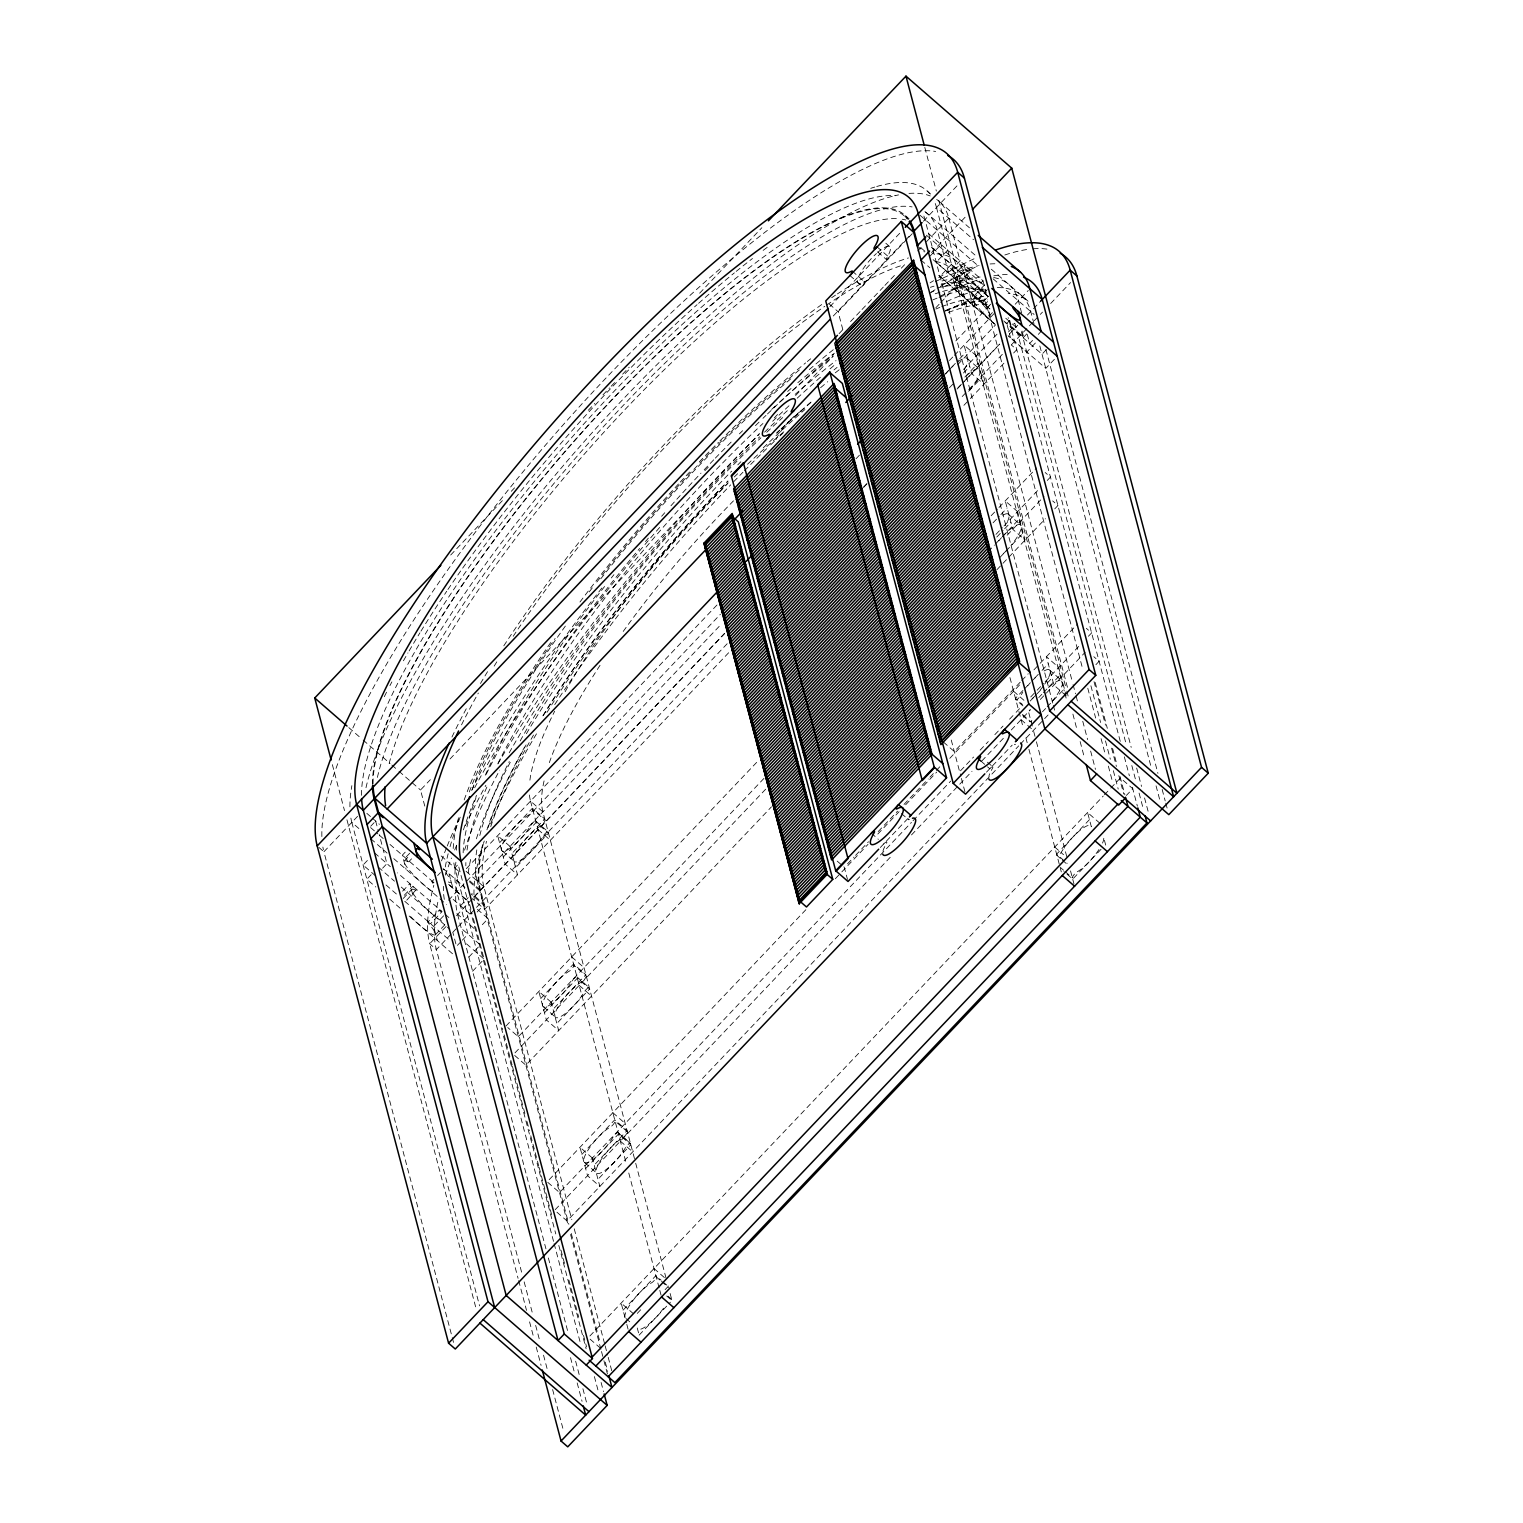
<?xml version="1.0" encoding="UTF-8"?>
<svg xmlns="http://www.w3.org/2000/svg" width="1523" height="1523" viewBox="0 0 1523 1523"><rect width="100%" height="100%" fill="white"/><g stroke="black" fill="none" stroke-linecap="round" stroke-linejoin="round"><path stroke-width="0.75" stroke-dasharray="5 3.75" d="M450.694 555.019L504.741 498.173M511.29 491.282L514.565 487.836M588.259 410.315L594.808 403.424M602.994 394.819L609.543 387.927M611.18 386.214L616.092 381.036M622.64 374.144L629.208 367.252M699.628 293.197L761.862 227.727M829.921 306.656L900.36 232.581M357.562 816.347L323.904 851.757L451.646 1335.252M833.271 316.003L910.278 235.037M923.376 221.254L958.081 184.74M842.828 329.615L838.088 311.682L907.213 238.978M908.812 237.283L913.629 232.219M370.717 826.247L374.22 822.553M839.097 333.613L844.009 328.435M850.557 321.543L860.381 311.225M862.018 309.493L883.302 287.105M884.939 285.372L894.782 275.054M901.33 268.162L904.605 264.716M917.703 250.933L922.614 245.755M926.479 241.7L948.81 218.208A430.152 109.808 -49 0 0 936.683 199.437M424.784 806.086L420.519 789.999L430.362 779.662M450.008 758.987L759.539 433.427M774.274 417.93L777.549 414.484M795.577 395.542L833.233 355.925M931.505 252.571L965.887 216.399M930.229 255.902L941.081 244.499M367.386 860.476L363.083 865.026L375.419 875.744M947.744 250.096L936.245 262.184L989.988 308.941M371.155 874.697L366.834 879.228L375.8 887.014M951.494 264.298L939.996 276.386L993.777 323.181M382.616 868.205L386.918 863.655L379.208 834.509M405.213 852.157L402.339 855.184L406.089 869.386M409.668 853.28L405.346 857.811L408.05 861.751A24.159 3.998 43.6 0 0 410.696 871.803A24.159 3.998 43.6 0 0 435.635 893.487M404.318 860.971L410.068 854.917M954.483 282.326L965.982 270.218M408.697 861.847L411.572 858.82M958.862 283.202L970.36 271.113L967.01 267.077L955.511 279.166L958.214 283.107A24.159 3.998 43.6 0 0 960.861 293.139A24.159 3.998 43.6 0 0 985.8 314.842A24.159 3.998 43.6 0 0 983.135 304.79L982.011 302.963L987.761 296.928M935.845 307.741L939.12 304.295M940.757 302.563L965.315 276.729A396.323 101.165 -49 0 0 933.028 253.713M402.643 891.145L409.839 883.607L413.59 897.809M928.725 233.761L983.001 280.765L971.503 292.854L975.253 307.056M404.242 895.296L412.866 886.234L416.084 889.794L406.146 900.855M984.581 284.896L974.53 295.481L977.214 299.422A24.159 3.998 43.6 0 0 976.681 305.571A24.159 3.998 43.6 0 0 997.375 326.112M403.214 898.456L411.838 889.394M973.483 298.641L984.981 286.552M977.88 299.517L989.379 287.428M432.97 883.435L431.847 881.627L436.168 877.096M437.596 875.573L440.471 872.546M987.608 301.554L984.734 304.562L982.126 302.887M990.635 304.181L987.761 307.208L991.511 321.41M553.534 1241.34L454.844 867.843L458.118 864.398L555.781 1233.954M955.854 340.885L990.407 304.562M989.512 315.623L992.387 312.596M716.971 605.012L464.839 870.204L483.876 886.767L571.81 1219.618M856.002 458.785L859.41 455.206M949.457 360.494L952.732 357.048M954.369 355.335L995.376 312.196M499.563 842.771L532.403 808.218L544.739 818.955L511.899 853.508M945.631 373.592L950.314 368.661M951.894 367.005L958.5 360.056M959.699 358.781L965.963 352.213M410.658 916.618A24.159 3.998 43.6 0 0 432.97 934.627A24.159 3.998 43.6 0 0 428.991 923.947L427.868 922.138L439.366 910.031L441.48 911.154M448.524 900.226L720.379 614.302M957.853 364.53L995.509 324.913M1015.175 304.257L1028.272 290.474M443.65 915.78L433.598 926.365L437.348 940.567M1006.76 323.523L1009.635 320.496M567.546 1222.969L477.175 880.941L721.141 624.335M963.431 369.499L997.812 333.347M503.313 856.973L536.153 822.42L548.489 833.157L515.65 867.71M949.381 387.794L954.083 382.863M963.469 373.002L969.713 366.415M460.498 905.785L468.246 897.656M1022.066 331.1L1023.665 337.173L1011.329 326.436L1014.432 323.181M964.859 377.076L978.299 362.95M435.369 934.779L446.848 922.691M1008.512 331.938L1014.261 325.903M473.939 896.933L724.491 633.416M863.503 487.189L866.777 483.762M957.967 387.832L964.383 381.093M965.982 379.417L1002.838 340.657M446.049 926.536L429.676 943.765L518.067 1278.33M456.481 915.59L724.548 633.644M863.712 487.265L867.025 483.781M957.034 389.107L999.735 344.198M1009.425 334.013L1017.745 325.256M1027.473 315.014L1042.246 299.479M451.113 934.094L436.378 949.61L521.742 1272.695M452.75 932.381L457.662 927.202M458.442 926.384L727.956 642.915M962.193 396.551L967.105 391.373M968.761 389.66L1003.143 353.469M1011.348 344.864L1032.632 322.457M1034.269 320.744L1042.474 312.12M1050.661 303.515L1070.555 282.574M968.628 391.278L982.049 377.152M477.156 911.991L484.333 904.434L471.787 893.525M1026.769 333.918L1023.018 337.878L1005.085 322.267M728.641 652.758L484.676 909.364L472.339 898.627M963.907 405.308L968.704 400.263M970.322 398.569L1005.827 361.218M1013.652 352.993L1016.774 349.7L1011.5 345.112M460.822 941.766L456.519 946.297L452.959 932.837M462.269 940.243L468.018 934.208L456.748 891.583A413.247 105.487 -49 0 1 455.891 862.208M1032.556 340.429L1029.681 343.456L1027.302 334.489M1038.286 334.394L1041.161 331.367M482.353 924.689L488.102 918.636L477.346 909.288M1035.393 343.018L1026.769 352.08L1008.835 336.488M468.856 957.034L480.354 944.945L460.955 928.078M1046.32 349.662L1042.018 354.193L1003.733 320.896M472.606 971.236L484.105 959.147L464.382 941.995M1054.392 359.333L1045.768 368.395L1008.112 335.65M505.998 1026.007L758.149 760.815M991.168 515.707L997.432 509.139M998.993 507.483L1036.535 467.999M540.722 998.574L573.562 964.021L585.898 974.758L553.058 1009.311M993.053 522.808L999.316 516.24M1000.878 514.584L1007.122 508.016M763.937 778.424L518.334 1036.744L507.768 1027.549M995.966 534.402L1002.362 527.643M1003.981 525.968L1039.219 488.883M1047.234 480.468L1050.432 477.099L1045.159 472.492M544.472 1012.776L577.312 978.223L589.668 988.96L556.809 1023.513M996.804 537.029L1003.067 530.442M1004.628 528.805L1010.891 522.218M988.18 551.65L994.443 545.063M995.585 543.863L1001.563 537.581A24.159 6.168 -49 0 0 998.86 540.741M1002.267 536.838L1019.477 518.753M765.65 789.219L513.498 1054.43L525.854 1065.167L771.457 806.847M1007.16 535.22L1043.997 496.46M999.754 557.627L1004.457 552.697M1006.018 551.04L1023.228 532.955M996.956 569.659L1045.425 518.677M1054.735 508.872L1057.952 505.503L1052.66 500.915M847.492 863.865L853.965 857.068M855.583 855.374L868.51 841.781M878.2 831.577L897.58 811.188M904.034 804.391L928.269 778.919M929.887 777.206L934.722 772.123M936.34 770.41L941.195 765.327M1020.201 682.209L954.312 751.524L941.956 740.787M1021.819 680.534L1028.234 673.756M805.857 909.726L547.157 1181.81L559.512 1192.547L911.42 822.42M835.289 878.771L840.201 873.612M841.838 871.879L868.015 844.37M877.819 834.033L899.084 811.683M905.633 804.791L936.702 772.104M949.781 758.34L1019.972 684.512M1033.908 669.873L1039.2 664.295M1040.171 663.286L1077.656 623.859M581.881 1154.377L614.74 1119.824L627.076 1130.561L594.217 1165.114M1022.923 690.509L1015.441 698.353L1022.504 704.502M1024.408 688.948L1030.386 682.666A24.159 6.168 -49 0 0 1027.682 685.807M1034.859 677.944L1040.837 671.662M1042.037 670.387L1048.3 663.819M880.332 847.492L907.784 818.593M913.058 820.688L950.676 781.128M960.48 770.809L973.578 757.045M980.108 750.154L988.294 741.568M994.843 734.676L1003.01 726.071M1009.559 719.199L1014.47 714.04M1016.108 712.307L1021 707.148M1030.728 696.944L1035.526 691.88M1037.125 690.205L1043.541 683.465M1045.14 681.771L1078.779 646.38M1088.393 636.271L1091.61 632.902L1086.318 628.295M585.632 1168.579L618.49 1134.045L630.827 1144.763L597.987 1179.316M1030.157 701.056L1036.401 694.469M1037.125 693.726L1041.599 689.005M1047.348 682.951L1052.05 678.021M1038.743 697.572L1041.865 694.298M1043.426 692.641L1060.636 674.556M890.232 857.297L554.677 1210.233L567.013 1220.97L1018.697 745.889M911.496 834.928L972.017 771.285M981.821 760.967L1004.723 736.885M1011.272 729.993L1030.69 709.566M1040.304 699.457L1085.176 652.263M1042.494 711.793L1045.616 708.5M1047.177 706.862L1064.387 688.758M986.466 772.18L1012.186 745.128M1020.334 744.176L1043.027 720.303M1044.626 718.609L1049.442 713.564M1095.913 664.675L1099.111 661.306L1093.819 656.718M589.896 1335.976L1103.223 796.072M1104.403 794.816L1109.486 789.485M1110.819 788.076L1120.433 777.967L1132.769 788.705L1126.354 795.444M623.059 1310.18L655.899 1275.627L661.191 1280.234M1089.459 819.621L1056.619 854.175L1067.185 863.37M637.261 1313.397L643.22 1307.115M665.113 1289.657L668.235 1286.364L667.302 1282.823M639.146 1335.119L670.425 1302.222M1101.072 849.282L1072.706 879.114L1063.892 871.442M970.36 271.113L969.713 271.018A24.159 3.998 43.6 0 0 968.723 276.558A24.159 3.998 43.6 0 0 988.408 296.547M416.103 890.346L415.551 890.174A24.159 3.998 43.6 0 0 418.197 900.207A24.159 3.998 43.6 0 0 443.136 921.91M431.847 881.627L433.979 882.731M427.868 922.138L430.571 923.738L442.07 911.63L397.503 872.869M443.46 869.462L444.43 869.88M927.126 190.984L930.648 194.049M939.463 201.721L969.447 227.784M935.236 203.492A430.152 109.808 -49 0 1 936.474 207.471L973.502 239.682M924.956 211.507L976.947 256.74M991.302 269.209L1028.463 301.554A413.247 105.487 -49 0 0 1008.15 293.539M919.949 215.181L978.756 266.354M993.11 278.823L1034.098 314.48M905.5 215.733L909.041 218.798M904.871 216.456L908.45 219.579M926.384 235.17L984.905 286.077M981.726 289.713L986.752 294.091M932.495 247.982L988.065 296.319M931.41 247.24L991.759 299.745M950.657 268.467L978.87 293.006M1005.751 318.231L1015.974 327.121L1126.354 744.899M921.415 248.23L924.937 251.295M917.246 245.85L924.29 251.999M933.104 259.652L990.75 309.797M935.446 261.404A387.147 98.824 -49 0 1 959.071 283.297L987.285 307.836L1082.929 669.892M920.996 260.071L929.811 267.724M938.625 275.396L994.5 323.999M885.834 243.242L889.356 246.326M877.134 246.897L889.47 257.634A4.15 1.066 -49 0 1 886.672 259.614A4.15 1.066 -49 0 1 886.919 257.654A24.159 6.168 -49 0 0 877.838 252.266M877.629 251.885L886.443 259.557M966.8 358.057L979.137 368.794M852.29 271.151L864.626 281.888M849.91 275.53L862.265 286.248A4.15 1.066 -49 0 0 864.664 282.764A4.15 1.066 -49 0 0 863.693 282.079A24.159 6.168 -49 0 1 858.82 276.253A24.159 6.168 -49 0 1 876.429 253.503M829.274 304.01L838.088 311.682M1007.959 513.86L1020.296 524.597M1049.119 669.663L1061.474 680.4M1066.271 695.859L1053.916 685.122L1046.415 656.718L1058.752 667.455L1065.681 693.669M1013.576 691.252L1024.141 700.466M1022.942 705.891L1015.765 699.59A4.15 1.066 -49 0 0 1017.802 698.886A4.15 1.066 -49 0 0 1020.81 695.383A24.159 6.168 -49 0 1 1022.79 692.28M1022.409 714.42L1031.223 722.092M1022.733 715.639L1029.776 721.769M1021.076 719.675L1033.413 730.412L1035.83 739.512M1099.93 823.258L1087.574 812.521L1091.344 826.722A24.159 6.168 -49 0 0 1079.464 830.816A24.159 6.168 -49 0 0 1061.969 851.186A4.15 1.066 -49 0 1 1058.98 854.689A4.15 1.066 -49 0 1 1056.943 855.393L1060.579 858.629M987.475 762.204L992.749 766.811M980.926 761.062L989.741 768.734A4.15 1.066 -49 0 1 991.359 767.287M1054.735 847.055L1063.549 854.727M1062.216 859.981L1067.623 864.759M1060.046 867.158L1063.568 870.223M1065.339 871.746L1072.382 877.895A4.15 1.066 -49 0 1 1073.829 874.925A4.15 1.066 -49 0 1 1076.97 871.975A24.159 6.168 -49 0 0 1099.244 849.072M901.464 813.568L908.527 819.698M871.346 833.214L878.39 839.363M837.212 861.123L844.275 867.253L847.492 879.437M529.452 795.006A294.834 75.255 -49 0 0 530.518 801.117L542.873 811.854L635.11 1160.983M535.715 821.03L548.166 831.939A4.15 1.066 -49 0 0 546.129 832.643A4.15 1.066 -49 0 0 543.14 836.146A24.159 6.168 -49 0 1 519.914 860.571A24.159 6.168 -49 0 1 517.249 850.519A24.159 6.168 -49 0 1 540.475 826.094A4.15 1.066 -49 0 0 543.616 823.124A4.15 1.066 -49 0 0 545.063 820.174L532.726 809.436A4.15 1.066 -49 0 1 531.28 812.387A4.15 1.066 -49 0 1 528.138 815.357A24.159 6.168 -49 0 0 504.913 839.782A24.159 6.168 -49 0 0 507.578 849.834A24.159 6.168 -49 0 0 530.804 825.409A4.15 1.066 -49 0 1 533.792 821.906A4.15 1.066 -49 0 1 535.829 821.202M538.038 829.54L550.374 840.258M502.476 851.129L514.812 861.847M348.824 727.613L361.37 738.541M363.159 740.102L390.059 763.48M391.849 765.041L397.217 769.724M399.007 771.285L420.519 789.999M571.696 956.92L584.032 967.657M441.137 855.926L460.86 873.079M469.826 880.865L480.583 890.232L568.86 1224.302M469.351 881.722L479.935 890.917L483.686 905.119L471.349 894.382M576.874 976.833L589.344 987.742A4.15 1.066 -49 0 0 587.307 988.446A4.15 1.066 -49 0 0 584.299 991.949A24.159 6.168 -49 0 1 561.073 1016.374A24.159 6.168 -49 0 1 558.427 1006.322A24.159 6.168 -49 0 1 581.653 981.897A4.15 1.066 -49 0 0 584.794 978.927A4.15 1.066 -49 0 0 586.222 975.976L573.885 965.239A4.15 1.066 -49 0 1 572.439 968.19A4.15 1.066 -49 0 1 569.297 971.16A24.159 6.168 -49 0 0 546.072 995.585A24.159 6.168 -49 0 0 548.737 1005.637A24.159 6.168 -49 0 0 571.963 981.212A4.15 1.066 -49 0 1 574.952 977.709A4.15 1.066 -49 0 1 576.989 977.005M579.197 985.343L591.533 996.061M443.117 868.567L464.953 887.566M448.657 884.33L468.703 901.768M366.853 813.377L370.489 816.537M372.278 818.098L379.455 824.343M449.38 885.168L469.084 902.32M370.603 827.579L377.837 833.862M379.627 835.423L383.206 838.545M389.983 844.446L434.569 883.226M453.131 899.37L472.853 916.522M350.88 818.098A430.152 109.808 -49 0 0 351.832 822.401L360.646 830.073M370.831 838.716L387.089 853.07M393.753 858.648L446.639 904.662M456.881 913.572L476.604 930.724M374.582 852.918L390.44 866.72M445.097 914.276L450.389 918.864M543.635 1006.931L555.99 1017.669M378.332 867.139L394.476 881.17M401.253 887.071L448.847 928.478M386.004 884.958L398.341 895.695M404.794 901.311L449.456 940.167M389.755 899.16L402.091 909.897M409.154 916.027L453.226 954.369M318.878 847.397L323.904 851.757A471.235 120.298 -49 0 1 322.876 847.055M612.855 1112.723L625.192 1123.46M618.052 1132.636L630.389 1143.373M620.356 1141.146L632.711 1151.883M584.813 1162.734L597.149 1173.471M654.014 1268.526L664.599 1277.74M662.943 1281.776L668.235 1286.364M659.745 1279.929L656.223 1276.845A4.15 1.066 -49 0 1 654.776 1279.815A4.15 1.066 -49 0 1 651.635 1282.766A24.159 6.168 -49 0 0 633.34 1300.052A24.159 6.168 -49 0 0 624.925 1317.281M661.515 1281.452L668.559 1287.582M668.026 1296.111L671.662 1299.366A4.15 1.066 -49 0 0 669.625 1300.052M666.693 1295.978L671.986 1300.585M633.511 1313.816L621.175 1303.079L626.372 1322.745M625.972 1318.537L631.264 1323.125M590.086 1339.155L600.671 1348.35M440.49 911.858L439.366 910.031M1045.92 349.471L1157.937 773.398M1162.163 789.447L1165.19 800.908M1165.799 803.192L1167.627 810.065M1033.965 323.752L1030.747 311.568A413.247 105.487 -49 0 0 997.089 287.58M1039.828 345.949L1150.627 765.288M1156.052 785.83L1160.317 801.955M1021.628 313.015L1018.411 300.831A413.247 105.487 -49 0 0 993.186 277.472M1021.4 331.786L1131.208 747.374M1136.672 768.049L1141.527 786.439M1144.554 797.938L1148.818 814.024M1131.817 765.555L1136.063 781.623M1139.09 793.102L1143.335 809.17M1009.711 320.363L1011.329 326.436M1120.262 741.358L1009.273 321.296A391.487 99.928 -49 0 0 1008.131 317.679M1124.355 756.855L1129.362 775.797M1132.389 787.277L1137.395 806.181M1007.217 325.294L1010.51 337.725M1095.189 682.418L1107.316 728.337M1112.609 748.402L1117.025 765.06M1120.052 776.54L1124.907 794.911M1094.028 681.657L1105.527 725.195M1111.581 748.117L1116.416 766.45M1118.834 775.607L1123.688 793.94M1090.906 685.788L1100.615 722.511M1105.47 740.882L1110.324 759.235M1113.351 770.714L1118.206 789.085M983.001 280.765L986.276 293.197M1087.784 688.225L1095.646 718.018M1101.091 738.636L1105.336 754.666M1108.363 766.126L1112.609 782.175M967.752 278.652L963.983 264.431L952.503 276.52L956.254 290.741M965.315 276.729L1072.478 682.323M1073.087 684.627L1075.505 693.784M1076.114 696.068L1077.922 702.96M1082.758 721.274L1087.612 739.607M1090.639 751.067L1095.475 769.401M948.81 218.208L960.08 260.833L948.582 272.922L937.311 230.297A413.247 105.487 -49 0 0 925.66 212.268M924.804 147.388L936.34 191.06M938.758 200.255L1067.49 687.482M959.071 283.297L1066.233 688.891M1066.842 691.175L1068.651 698.048M1072.896 714.097L1077.123 730.145M1080.15 741.587L1084.395 757.635M1105.698 845.113L1103.68 837.46A24.159 6.168 -49 0 1 1102.424 843.323M936.474 207.471L1064.215 690.947M1064.824 693.251L1066.652 700.123M1052.736 703.055L924.975 219.559A413.247 105.487 -49 0 0 923.776 215.752M1053.326 705.32L1055.153 712.231M1032.27 726.033L1028.12 710.308A4.15 1.066 -49 0 0 1029.624 710.004M1036.421 741.777L1067.071 857.792M1070.536 870.909L1074.001 884.025M1009.958 677.602L1022.885 726.49M1025.893 737.874L1028.292 746.974M1028.901 749.24L1059.532 865.197M1060.37 868.377L1061.303 871.918M951.266 740.045L960.823 776.197M961.413 778.443L964.973 791.903M635.7 1163.248L666.351 1279.263M670.12 1293.465L672.138 1301.118M530.518 801.117L626.372 1163.896M628.771 1172.996L659.212 1288.211M659.802 1290.381L661.534 1296.949M637.261 1328.018L639.298 1335.671M626.81 1324.382L628.675 1331.483M574.247 1228.794L604.555 1343.572M605.164 1345.875L607.601 1355.051M608.21 1357.355L612.455 1373.422M571.277 1233.497L599.815 1341.516M605.278 1362.19L607.715 1371.385M570.573 1234.449L600.9 1349.226M601.509 1351.529L603.317 1358.402M603.927 1360.705L607.563 1374.469M601.109 1382.484L603.527 1391.641M469.636 904.338L472.111 913.781M473.386 918.559L474.986 924.651M475.519 926.669L502.704 1029.548M504.113 1034.84L512.071 1065.015M512.432 1066.328L525.397 1115.426M526.996 1121.48L529.433 1130.675M530.766 1135.777L538.723 1165.837M539.142 1167.456L552.03 1216.249M560.997 1250.193L565.357 1266.66M568.898 1280.062L578.683 1317.071M583.499 1335.347L586.545 1346.865M594.389 1376.583L598.653 1392.688M558.808 1245.433L586.108 1348.731M554.144 1243.644L580.168 1342.163M449.076 873.764L452.845 887.966M457.604 914.409L545.938 1248.803M548.375 1257.979L568.365 1333.672M575.637 1361.2L579.882 1377.249M582.909 1388.729L587.155 1404.777M570.516 1357.659L574.761 1373.746M577.179 1382.941L582.053 1401.331M524.159 1281.871L532.631 1313.949M535.658 1325.41L539.904 1341.439M543.54 1355.184L547.766 1371.233M552.621 1389.566L563.51 1430.801M518.677 1280.615L526.539 1310.408M529.566 1321.869L533.202 1335.614M536.229 1347.074L541.084 1365.408M375.667 821.049L378.332 831.196M351.832 822.401L479.574 1305.877M332.357 764.641L344.503 810.598M346.939 819.793L475.671 1307.02M452.255 1337.556L454.063 1344.428M437.805 902.282A471.235 120.298 -49 0 0 436.378 949.61L429.676 943.765A471.235 120.298 -49 0 1 433.827 885.263M445.344 875.116A471.235 120.298 -49 0 1 451.474 858.039M454.673 850.005A471.235 120.298 -49 0 1 456.938 844.523M465.334 825.656A471.235 120.298 -49 0 1 485.856 785.278M497.869 763.918A471.235 120.298 -49 0 1 759.12 434.436M772.675 421.243A471.235 120.298 -49 0 1 789.2 405.575M797.195 398.169A471.235 120.298 -49 0 1 823.182 374.829M830.054 368.871A471.235 120.298 -49 0 1 835.175 364.492M931.486 292.016A471.235 120.298 -49 0 1 935.027 289.789M940.262 286.533A471.235 120.298 -49 0 1 979.061 265.402M1004.818 254.988A471.235 120.298 -49 0 1 1027.644 249.41M1033.222 248.801A471.235 120.298 -49 0 1 1048.11 249.296M441.537 860.895A471.235 120.298 -49 0 1 446.525 847.778M447.229 845.988A471.235 120.298 -49 0 1 458.651 819.831M474.662 787.772A471.235 120.298 -49 0 1 661.648 525.149M755.446 425.64A471.235 120.298 -49 0 1 761.462 419.777M762.966 418.311A471.235 120.298 -49 0 1 765.974 415.417M767.478 413.97A471.235 120.298 -49 0 1 833.576 354.326M930.077 282.859A471.235 120.298 -49 0 1 933.561 280.708M938.72 277.605A471.235 120.298 -49 0 1 974.263 258.701M461.526 724.834A387.147 98.824 -49 0 1 478.355 693.041M494.175 666.122A387.147 98.824 -49 0 1 497.583 660.601M513.213 636.29A387.147 98.824 -49 0 1 824.781 306.332M826.665 305.038A387.147 98.824 -49 0 1 903.52 264.945M451.969 737.018A396.323 101.165 -49 0 1 454.939 730.831M455.948 728.756A396.323 101.165 -49 0 1 467.294 706.862M480.487 683.484A396.323 101.165 -49 0 1 488.255 670.52M503.808 645.828A396.323 101.165 -49 0 1 823.162 303.553M831.691 297.689A396.323 101.165 -49 0 1 835.518 295.138M837.422 293.901A396.323 101.165 -49 0 1 908.45 257.939M936.988 288.018A387.147 98.824 -49 0 1 987.285 307.836M472.13 789.637A387.147 98.824 -49 0 1 566.594 624.354M600.804 578.778A387.147 98.824 -49 0 1 792.074 377.723M468.227 872.946A413.247 105.487 -49 0 1 471.33 856.535M476.356 838.811A413.247 105.487 -49 0 1 511.481 760.053M526.368 733.762A413.247 105.487 -49 0 1 731.649 471.121M737.798 464.858A413.247 105.487 -49 0 1 740.882 461.736M820.592 387.699A413.247 105.487 -49 0 1 827.731 381.683M946.64 301.554A413.247 105.487 -49 0 1 982.468 289.18M454.844 867.843A396.323 101.165 -49 0 1 453.416 859.619M453.207 848.52A396.323 101.165 -49 0 1 459.242 815.357M464.191 799.918A396.323 101.165 -49 0 1 551.231 641.792M579.958 602.023A396.323 101.165 -49 0 1 678.763 483.667M680.229 482.106A396.323 101.165 -49 0 1 691.937 469.598M699.285 461.907A396.323 101.165 -49 0 1 718.475 442.336M719.96 440.851A396.323 101.165 -49 0 1 805.61 362.912M807.304 361.522A396.323 101.165 -49 0 1 810.674 358.8M942.052 280.974A396.323 101.165 -49 0 1 982.335 283.982M321.867 836.565A471.235 120.298 -49 0 1 571.182 415.817A471.235 120.298 -49 0 1 935.636 151.462M361.503 795.33A413.247 105.487 -49 0 1 577.179 431.371A413.247 105.487 -49 0 1 895.676 195.706M365.977 787.715A430.152 109.808 -49 0 1 591.457 433.446A430.152 109.808 -49 0 1 898.551 194.906M908.964 193.421A430.152 109.808 -49 0 1 930.21 195.953M876.734 186.491A430.152 109.808 -49 0 1 929.62 193.592M349.928 806.809A430.152 109.808 -49 0 1 351.87 785.659M384.31 696.696A430.152 109.808 -49 0 1 387.07 691.195M389.926 685.636A430.152 109.808 -49 0 1 391.887 681.885M403.443 660.773A430.152 109.808 -49 0 1 407.955 652.91M409.116 650.93A430.152 109.808 -49 0 1 419.929 632.826M420.976 631.131A430.152 109.808 -49 0 1 446.715 591.248M447.914 589.477A430.152 109.808 -49 0 1 461.412 569.926M462.668 568.136A430.152 109.808 -49 0 1 697.039 304.676M698.619 303.286A430.152 109.808 -49 0 1 734.372 272.864M736.199 271.38A430.152 109.808 -49 0 1 752.495 258.491M763.137 250.381A430.152 109.808 -49 0 1 770.143 245.203M870.718 188.338A430.152 109.808 -49 0 1 874.754 187.062M377.399 777.415A413.247 105.487 -49 0 1 616.758 412.295A413.247 105.487 -49 0 1 912.106 206.919M372.412 784.497A397.294 101.413 -49 0 1 610.342 401.253A397.294 101.413 -49 0 1 907.803 218.151M389.165 763.518A397.294 101.413 -49 0 1 616.815 418.235A397.294 101.413 -49 0 1 898.303 218.76M902.244 219.236A397.294 101.413 -49 0 1 905.899 220.016M477.175 880.941A391.487 99.928 -49 0 1 476.889 849.396M479.802 835.499A391.487 99.928 -49 0 1 509.253 761.538M520.2 740.92A391.487 99.928 -49 0 1 760.929 437.805M766.754 432.285A391.487 99.928 -49 0 1 782.708 417.53M835.27 372.83A391.487 99.928 -49 0 1 840.201 368.985M935.788 309.055A391.487 99.928 -49 0 1 939.805 307.399M941.766 306.637A391.487 99.928 -49 0 1 985.381 299.155M463.144 852.804A391.487 99.928 -49 0 1 475.995 797.766M485.266 775.188A391.487 99.928 -49 0 1 606.116 584.546M611.313 577.959A391.487 99.928 -49 0 1 613.94 574.647M704.844 470.74A391.487 99.928 -49 0 1 709.204 466.209M787.619 391.468A391.487 99.928 -49 0 1 791.027 388.498M797.843 382.673A391.487 99.928 -49 0 1 834.357 353.241M935.198 293.787A391.487 99.928 -49 0 1 940.757 291.978M942.566 291.464A391.487 99.928 -49 0 1 985.895 293.482M529.909 780.157A294.834 75.255 -49 0 1 554.677 711.203M565.147 691.689A294.834 75.255 -49 0 1 727.727 483.476M734.333 476.946A294.834 75.255 -49 0 1 737.627 473.729M747.507 464.268A294.834 75.255 -49 0 1 784.821 430.99M542.873 811.854A294.834 75.255 -49 0 1 544.853 777.625M549.346 762.642A294.834 75.255 -49 0 1 600.728 664.237M623.212 631.436A294.834 75.255 -49 0 1 733.477 500.858M966.191 375.991A24.159 6.168 -49 0 1 980.184 370.051A24.159 6.168 -49 0 1 969.827 389.717M958.005 361.789A24.159 6.168 -49 0 1 964.364 369.385M945.345 374.201A24.159 6.168 -49 0 1 948.125 371.003M949.533 369.48A24.159 6.168 -49 0 1 953.855 365.253M1003.048 536.02A24.159 6.168 -49 0 1 1020.962 525.073A24.159 6.168 -49 0 1 1010.986 545.52M1006.798 550.222A24.159 6.168 -49 0 1 1002.477 554.448M1002.876 515.155A24.159 6.168 -49 0 1 1005.523 525.188M1031.318 721.388A4.15 1.066 -49 0 1 1031.813 720.36M1048.528 687.596A24.159 6.168 -49 0 1 1062.521 681.657A24.159 6.168 -49 0 1 1052.146 701.322M1044.036 670.958A24.159 6.168 -49 0 1 1044.702 684.113M1043.579 685.712A24.159 6.168 -49 0 1 1039.809 690.585M1035.621 695.288A24.159 6.168 -49 0 1 1031.318 699.533M1031.871 681.086A24.159 6.168 -49 0 1 1036.192 676.859M663.533 1308.257A24.159 6.168 -49 0 1 638.308 1329.274M1014.832 323.504A391.487 99.928 -49 0 1 1015.974 327.121M483.876 886.767A391.487 99.928 -49 0 1 486.503 841.324M490.749 826.608A391.487 99.928 -49 0 1 533.926 734.314M547.004 712.383A391.487 99.928 -49 0 1 728.241 482.772M763.27 447.819A391.487 99.928 -49 0 1 804.944 409.516M948.467 312.462A391.487 99.928 -49 0 1 988.218 304.524M941.119 284.268A391.487 99.928 -49 0 1 987.685 297.804M456.405 850.196A391.487 99.928 -49 0 1 456.729 841.895M469.293 791.941A391.487 99.928 -49 0 1 555.134 638.499M589.211 591.914A391.487 99.928 -49 0 1 594.275 585.327M596.845 582.014A391.487 99.928 -49 0 1 801.269 368.357M930.382 287.314A391.487 99.928 -49 0 1 934.056 286.153M474.3 899.56A413.247 105.487 -49 0 1 474.053 896.438M473.996 894.82A413.247 105.487 -49 0 1 484.257 841.02M490.558 823.962A413.247 105.487 -49 0 1 537.676 731.878M554.734 704.597A413.247 105.487 -49 0 1 730.659 484.885M733.724 481.706A413.247 105.487 -49 0 1 742.957 472.244M744.5 470.683A413.247 105.487 -49 0 1 769.153 446.296M770.695 444.811A413.247 105.487 -49 0 1 776.863 438.929M779.928 436.016A413.247 105.487 -49 0 1 782.993 433.122M946.602 310.616A413.247 105.487 -49 0 1 987.399 295.386M444.316 899.37A430.152 109.808 -49 0 1 443.364 886.329M445.306 866.93A430.152 109.808 -49 0 1 448.143 853.737M450.027 846.712A430.152 109.808 -49 0 1 460.631 816.042M471.692 790.532A430.152 109.808 -49 0 1 603.336 586.184M661.648 516.259A430.152 109.808 -49 0 1 664.751 512.737M670.977 505.731A430.152 109.808 -49 0 1 700.98 473.12M704.178 469.769A430.152 109.808 -49 0 1 713.754 459.775M715.353 458.118A430.152 109.808 -49 0 1 732.982 440.242M739.397 433.865A430.152 109.808 -49 0 1 742.615 430.723M809.284 369.575A430.152 109.808 -49 0 1 833.271 349.719M935.331 281.679A430.152 109.808 -49 0 1 977.804 265.84M990.064 263.974A430.152 109.808 -49 0 1 994.881 263.765M463.449 829.864A413.247 105.487 -49 0 1 476.528 795.387M486.256 774.312A413.247 105.487 -49 0 1 639.66 548.432M645.466 541.541A413.247 105.487 -49 0 1 648.379 538.114M771.628 409.42A413.247 105.487 -49 0 1 777.739 403.823M779.262 402.434A413.247 105.487 -49 0 1 833.005 356.629M929.258 293.216A413.247 105.487 -49 0 1 934.303 290.817M942.965 287.028A413.247 105.487 -49 0 1 980.127 277.034M480.583 890.232A396.323 101.165 -49 0 1 483.248 844.218M488.121 827.579A396.323 101.165 -49 0 1 526.12 744.899M543.349 715.563A396.323 101.165 -49 0 1 727.975 481.249M776.692 433.274A396.323 101.165 -49 0 1 779.643 430.533M781.109 429.162A396.323 101.165 -49 0 1 810.807 402.567M944.869 311.282A396.323 101.165 -49 0 1 986.98 300.64M445.63 872.717A24.159 3.998 43.6 0 1 447.115 881.398M373.059 783.85A396.323 101.165 -49 0 1 610.437 401.539A396.323 101.165 -49 0 1 907.156 218.874M456.653 910.107A430.152 109.808 -49 0 1 458.918 871.213M464.572 850.158A430.152 109.808 -49 0 1 499.677 770.124M509.215 752.781A430.152 109.808 -49 0 1 759.768 436.758M764.584 432.113A430.152 109.808 -49 0 1 788.552 409.592M834.014 369.918A430.152 109.808 -49 0 1 837.079 367.386M940.452 296.109A430.152 109.808 -49 0 1 980.526 279.071M993.796 275.834A430.152 109.808 -49 0 1 1007.217 274.502M479.935 890.917A397.294 101.413 -49 0 1 482.601 844.789M486.922 829.864A397.294 101.413 -49 0 1 524.578 747.031M542.835 715.829A397.294 101.413 -49 0 1 727.918 480.925M776.768 432.837A397.294 101.413 -49 0 1 779.7 430.095M781.185 428.724A397.294 101.413 -49 0 1 812.692 400.568M945.345 310.559A397.294 101.413 -49 0 1 987.551 299.898M465.829 865.787A397.294 101.413 -49 0 1 465.867 862.513M467.028 850.081A397.294 101.413 -49 0 1 488.331 783.755M498.021 763.251A397.294 101.413 -49 0 1 762.947 423.489M795.158 394.343A397.294 101.413 -49 0 1 835.994 360.646M932.99 299.822A397.294 101.413 -49 0 1 937.064 298.146M939.063 297.366A397.294 101.413 -49 0 1 986.999 290.569M991.816 766.983A4.15 1.066 -49 0 1 992.273 768.715A24.159 6.168 -49 0 0 988.865 776.368M1015.498 744.29A4.15 1.066 -49 0 1 1014.451 744.29M883.683 843.951A4.15 1.066 -49 0 1 886.481 841.972A4.15 1.066 -49 0 1 886.234 843.932A24.159 6.168 -49 0 0 882.826 851.604M909.459 819.507A4.15 1.066 -49 0 1 908.489 818.822M776.045 439.538A24.159 6.168 -49 0 1 789.333 421.033M790.761 419.567A24.159 6.168 -49 0 1 804.487 409.63M976.433 355.83L964.078 345.112L971.598 373.516L983.934 384.253L976.433 355.83M1017.592 511.633L1005.256 500.915L1012.757 529.319L1025.093 540.056L1017.592 511.633M510.015 846.407L497.678 835.67L505.179 864.074L517.534 874.811L510.015 846.407M551.193 1002.21L538.837 991.473L546.357 1019.877L558.694 1030.614L551.193 1002.21M627.4 1131.779L615.045 1121.042A4.15 1.066 -49 0 1 613.617 1124.012A4.15 1.066 -49 0 1 610.476 1126.963A24.159 6.168 -49 0 0 587.25 1151.388A24.159 6.168 -49 0 0 589.896 1161.44A24.159 6.168 -49 0 0 613.122 1137.015A4.15 1.066 -49 0 1 616.13 1133.531A4.15 1.066 -49 0 1 618.167 1132.826L630.503 1143.545A4.15 1.066 -49 0 0 628.466 1144.249A4.15 1.066 -49 0 0 625.458 1147.752A24.159 6.168 -49 0 1 602.232 1172.177A24.159 6.168 -49 0 1 599.586 1162.125A24.159 6.168 -49 0 1 622.812 1137.7A4.15 1.066 -49 0 0 625.953 1134.73A4.15 1.066 -49 0 0 627.4 1131.779M592.352 1158.013L580.016 1147.276L587.516 1175.68L599.853 1186.417L592.352 1158.013"/><path stroke-width="1.5" d="M331.157 760.034L314.747 697.991L440.851 565.357M768.411 220.835L905.976 76.15L1011.748 168.158L1176.917 793.274L1071.145 701.265M913.629 232.219L901.292 221.482L825.752 300.945L953.227 783.412L965.563 794.149L984.848 773.855M947.725 155.441A471.235 120.298 -49 0 1 964.402 178.096L1095.779 675.355L455.282 1349.016L448.581 1343.191L317.203 845.931L828.284 308.388M905.271 227.403L957.7 172.27L964.402 178.096M363.216 810.407L830.073 319.373M1150.627 820.916L1044.854 728.908L913.476 231.648L922.1 222.586M367.081 824.514L378.561 812.425L432.342 859.2M917.246 245.85L925.851 236.788M387.089 809.018L837.46 335.327M837.003 343.57L912.563 264.107L924.899 274.844M835.48 345.721L914.314 262.813M836.165 348.272L914.98 265.364M370.831 838.716L382.33 826.627L435.216 872.641A24.159 3.998 43.6 0 1 417.759 854.079A24.159 3.998 43.6 0 1 419.529 849.663L416.845 845.722M920.996 260.071L929.62 250.99M836.831 350.823L915.666 267.915M972.436 209.508L1011.748 168.158M837.517 353.393L916.332 270.485M838.183 355.944L917.017 273.036M838.849 358.495L917.684 275.587M839.535 361.065L918.369 278.138M731.478 476.318L830.016 372.678L842.352 383.415L946.564 777.834L909.402 816.899M840.201 363.616L919.035 280.708M840.886 366.167L919.721 283.259M841.553 368.737L920.387 285.81M842.238 371.288L921.072 288.38M842.904 373.839L921.739 290.931M733.61 489.169L834.109 383.453L932.019 754.323L831.577 859.962L733.667 489.092M843.59 376.409L922.424 293.482M734.276 491.72L834.794 386.004M844.256 378.96L923.09 296.052M734.962 494.271L835.461 388.574M735.628 496.841L836.146 391.125M844.941 381.512L923.776 298.603M736.313 499.392L836.812 393.676M845.608 384.082L924.442 301.154M846.293 386.633L925.127 303.724M736.98 501.943L837.498 396.247M846.959 389.184L925.794 306.275M737.665 504.513L838.164 398.798M847.645 391.754L926.479 308.826M799.194 903.748L703.95 543.159L732.201 513.441L827.408 874.088L799.213 903.729M738.331 507.064L838.849 401.349M731.611 516.011L705.339 543.654L799.803 901.159L806.505 906.985L832.776 879.342L738.312 521.837L731.611 516.011L826.075 873.517L832.776 879.342M848.311 394.305L927.145 311.396M704.635 545.71L732.868 515.992M739.017 509.615L839.516 403.9M848.996 396.856L927.831 313.947M705.301 548.261L733.553 518.562M739.683 512.185L840.201 406.47M458.575 730.926A387.147 98.824 -49 0 0 432.875 836.736L564.271 1333.977L558.027 1340.545L426.649 843.304L706.615 548.832M734.448 519.552L742.634 510.947M845.798 402.453L852.347 395.561M849.663 399.426L928.497 316.498M705.968 550.831L734.219 521.113M740.368 514.736L840.867 409.021M850.348 401.977L929.182 319.068M706.653 553.382L734.905 523.665M741.035 517.287L841.553 411.572M851.014 404.528L929.849 321.62M707.319 555.933L735.571 526.235M741.72 519.857L842.219 414.142M708.005 558.503L736.256 528.786M742.386 522.408L842.904 416.693M851.7 407.098L930.534 324.171M708.671 561.054L736.923 531.337M743.072 524.959L843.571 419.244M852.366 409.649L931.2 326.741M709.356 563.605L737.608 533.907M743.738 527.529L844.256 421.814M853.051 412.2L931.886 329.292M710.023 566.175L738.274 536.458M853.718 414.77L932.552 331.843M744.423 530.08L844.922 424.365M710.708 568.726L738.96 539.009M854.403 417.321L933.237 334.413M745.09 532.631L845.608 426.916M855.069 419.872L933.904 336.964M711.374 571.277L739.626 541.579M745.775 535.201L846.274 429.486M855.755 422.442L934.589 339.515M712.06 573.847L740.311 544.13M746.441 537.752L846.959 432.037M856.421 424.993L935.255 342.085M712.726 576.398L740.978 546.681M747.127 540.303L847.626 434.588M857.106 427.544L935.941 344.636M713.411 578.949L741.663 549.251M747.793 542.873L848.311 437.158M857.773 430.114L936.607 347.187M714.078 581.519L742.329 551.802M748.478 545.424L848.977 439.709M858.458 432.665L937.273 349.757M714.763 584.071L743.015 554.353M749.145 547.975L849.663 442.26M715.429 586.622L743.681 556.923M749.83 550.545L850.329 444.83M859.124 435.216L937.959 352.308M716.115 589.192L744.366 559.474M750.496 553.096L851.014 447.381M859.81 437.786L938.625 354.859M716.781 591.743L745.033 562.025M860.476 440.337L939.31 357.429M751.182 555.648L851.681 449.932M461.393 860.952L718.456 590.581M746.289 561.302L752.838 554.41M857.62 444.221L862.532 439.043M717.466 594.294L745.718 564.595M861.161 442.888L939.977 359.98M751.848 558.218L852.366 452.502M861.828 445.458L940.662 362.531M718.133 596.864L746.384 567.146M752.533 560.769L853.032 455.053M862.513 448.009L941.328 365.101M718.818 599.415L747.07 569.697M753.2 563.32L853.718 457.604M863.179 450.561L942.014 367.652M719.484 601.966L747.736 572.267M753.885 565.89L854.384 460.174M863.865 453.112L942.68 370.203M720.17 604.536L748.421 574.818M754.551 568.441L855.069 462.725M864.531 455.682L943.365 372.773M720.836 607.087L749.088 577.369M755.237 570.992L855.736 465.276M865.216 458.233L944.032 375.324M721.521 609.638L749.773 579.939M755.903 573.562L856.421 467.847M722.188 612.208L750.439 582.49M756.588 576.113L857.087 470.398M865.883 460.784L944.717 377.875M722.873 614.759L751.125 585.041M757.255 578.664L857.773 472.949M866.568 463.354L945.383 380.445M723.539 617.31L751.791 587.611M757.94 581.234L858.439 475.519M867.234 465.905L946.069 382.996M724.225 619.88L752.476 590.163M867.92 468.456L946.735 385.547M758.606 583.785L859.124 478.07M868.586 471.026L947.42 388.118M724.891 622.431L753.143 592.714M759.292 586.336L859.791 480.621M869.271 473.577L948.087 390.669M725.576 624.982L753.828 595.284M759.958 588.906L860.476 483.191M869.938 476.128L948.772 393.22M726.243 627.552L754.494 597.835M760.643 591.457L861.142 485.742M870.623 478.698L949.438 395.79M726.928 630.103L755.161 600.386M761.31 594.008L861.828 488.293M1040.685 301.135L1070.174 270.123L1076.875 275.949L1208.253 773.189L1168.826 814.653L1049.652 710.974L918.274 213.734A413.247 105.487 -49 0 0 605.354 387.642A413.247 105.487 -49 0 0 356.61 804.487L488.007 1301.727L607.163 1405.386L567.755 1446.85L561.054 1441.025L542.283 1369.996M871.289 481.249L950.124 398.341M727.594 632.654L755.846 602.956M761.995 596.578L862.494 490.863M871.975 483.8L950.79 400.892M728.28 635.224L756.512 605.507M762.661 599.129L863.179 493.414M728.946 637.775L757.198 608.058M763.347 601.68L863.846 495.965M872.641 486.37L951.475 403.462M729.631 640.326L757.864 610.628M764.013 604.231L864.531 498.535M873.326 488.921L952.142 406.013M730.298 642.896L758.549 613.179M764.698 606.801L865.197 501.086M873.993 491.472L952.827 408.564M730.983 645.447L759.216 615.73M874.678 494.042L953.493 411.134M765.365 609.352L865.883 503.637M731.649 647.998L759.901 618.3M875.344 496.593L954.179 413.685M766.05 611.903L866.549 506.207M876.011 499.144L954.845 416.236M732.335 650.568L760.567 620.851M766.716 614.473L867.234 508.758M876.696 501.714L955.53 418.806M733.001 653.12L761.253 623.402M767.402 617.024L867.901 511.309M877.362 504.265L956.197 421.357M733.686 655.671L761.919 625.972M768.068 619.575L868.586 513.879M878.048 506.816L956.882 423.908M734.353 658.222L762.604 628.523M768.753 622.146L869.252 516.43M878.714 509.386L957.548 426.478M735.038 660.792L763.27 631.074M769.42 624.697L869.919 518.981M879.399 511.937L958.234 429.029M735.704 663.343L763.956 633.644M770.105 627.248L870.604 521.551M736.39 665.894L764.622 636.195M770.771 629.818L871.27 524.102M880.066 514.488L958.9 431.58M737.056 668.464L765.308 638.746M771.438 632.369L871.956 526.653M880.751 517.059L959.585 434.15M737.741 671.015L765.974 641.316M881.417 519.61L960.251 436.701M772.123 634.92L872.622 529.223M738.408 673.566L766.659 643.867M882.103 522.161L960.937 439.252M772.789 637.49L873.307 531.774M882.769 524.731L961.603 441.822M739.093 676.136L767.325 646.418M773.475 640.041L873.974 534.326M883.454 527.282L962.289 444.373M739.759 678.687L768.011 648.988M774.141 642.592L874.659 536.896M884.121 529.833L962.955 446.924M740.445 681.238L768.677 651.539M774.826 645.162L875.325 539.447M884.806 532.403L963.64 449.475M741.111 683.808L769.362 654.09M775.493 647.713L876.011 541.998M885.472 534.954L964.306 452.045M741.796 686.359L770.029 656.66M776.178 650.264L876.677 544.568M886.158 537.505L964.992 454.596M742.462 688.91L770.714 659.212M776.844 652.834L877.362 547.119M743.148 691.48L771.38 661.763M777.53 655.385L878.029 549.67M886.824 540.075L965.658 457.147M743.814 694.031L772.066 664.314M778.196 657.936L878.714 552.24M887.509 542.626L966.344 459.718M744.48 696.582L772.732 666.884M778.881 660.506L879.38 554.791M888.176 545.177L967.01 462.269M745.166 699.152L773.417 669.435M888.861 547.747L967.695 464.82M779.548 663.057L880.066 557.342M889.527 550.298L968.361 467.39M745.832 701.703L774.084 671.986M780.233 665.608L880.732 559.912M890.213 552.849L969.047 469.941M746.517 704.254L774.769 674.556M780.899 668.178L881.417 562.463M890.879 555.419L969.713 472.492M747.184 706.824L775.435 677.107M781.585 670.729L882.084 565.014M891.564 557.97L970.398 475.062M747.869 709.375L776.121 679.658M782.251 673.28L882.769 567.584M892.231 560.521L971.065 477.613M748.535 711.926L776.787 682.228M782.936 675.85L883.435 570.135M892.916 563.091L971.75 480.164M749.221 714.496L777.472 684.779M783.603 678.401L884.121 572.686M749.887 717.047L778.139 687.33M784.288 680.952L884.787 575.237M893.582 565.642L972.416 482.734M750.572 719.598L778.824 689.9M784.954 683.522L885.472 577.807M894.268 568.193L973.102 485.285M751.239 722.169L779.49 692.451M785.64 686.073L886.139 580.358M894.934 570.763L973.768 487.836M751.924 724.72L780.176 695.002M895.619 573.314L974.434 490.406M786.306 688.624L886.824 582.909M752.59 727.271L780.842 697.572M896.286 575.865L975.12 492.957M786.991 691.195L887.49 585.479M896.971 578.435L975.786 495.508M753.276 729.841L781.527 700.123M787.658 693.746L888.176 588.03M897.637 580.986L976.471 498.078M753.942 732.392L782.194 702.674M788.343 696.297L888.842 590.581M898.323 583.537L977.138 500.629M754.627 734.943L782.879 705.244M789.009 698.867L889.527 593.151M898.989 586.108L977.823 503.18M755.294 737.513L783.545 707.795M789.695 701.418L890.194 595.702M899.674 588.659L978.489 505.75M755.979 740.064L784.231 710.346M790.361 703.969L890.879 598.253M900.34 591.21L979.175 508.301M756.645 742.615L784.897 712.916M791.046 706.539L891.545 600.824M757.331 745.185L785.582 715.467M791.713 709.09L892.231 603.375M901.026 593.78L979.841 510.852M757.997 747.736L786.249 718.018M792.398 711.641L892.897 605.926M901.692 596.331L980.526 513.422M758.682 750.287L786.934 720.588M902.378 598.882L981.193 515.973M793.064 714.211L893.582 608.496M759.349 752.857L787.6 723.139M903.044 601.452L981.878 518.524M793.75 716.762L894.248 611.047M903.729 604.003L982.544 521.094M760.034 755.408L788.286 725.69M794.416 719.313L894.934 613.598M904.395 606.554L983.23 523.645M760.7 757.959L788.952 728.261M795.101 721.883L895.6 616.168M905.081 609.124L983.896 526.197M761.386 760.529L789.637 730.812M795.768 724.434L896.286 618.719M905.747 611.675L984.581 528.767M762.052 763.08L790.304 733.363M796.453 726.985L896.952 621.27M906.432 614.226L985.248 531.318M762.737 765.631L790.989 735.933M797.119 729.555L897.637 623.84M907.099 616.796L985.933 533.869M763.404 768.201L791.655 738.484M797.805 732.106L898.303 626.391M764.089 770.752L792.341 741.035M798.471 734.657L898.989 628.942M907.784 619.347L986.599 536.439M764.755 773.303L793.007 743.605M799.156 737.227L899.655 631.512M908.45 621.898L987.285 538.99M765.441 775.873L793.673 746.156M799.822 739.778L900.34 634.063M909.136 624.449L987.951 541.541M766.107 778.424L794.359 748.707M909.802 627.019L988.636 544.111M800.508 742.329L901.007 636.614M910.487 629.57L989.303 546.662M766.792 780.975L795.025 751.277M801.174 744.899L901.692 639.184M911.154 632.121L989.988 549.213M767.459 783.545L795.71 753.828M801.86 747.45L902.358 641.735M911.839 634.691L990.654 551.783M768.144 786.096L796.377 756.379M802.526 750.001L903.044 644.286M912.505 637.242L991.34 554.334M768.81 788.647L797.062 758.949M803.211 752.571L903.71 646.856M913.191 639.793L992.006 556.885M769.496 791.218L797.728 761.5M803.877 755.122L904.395 649.407M913.857 642.363L992.691 559.455M770.162 793.769L798.414 764.051M804.563 757.673L905.062 651.958M770.847 796.32L799.08 766.621M805.229 760.244L905.747 654.528M914.523 644.914L993.358 562.006M771.514 798.89L799.765 769.172M805.914 762.795L906.413 657.079M915.209 647.465L994.043 564.557M772.199 801.441L800.432 771.723M806.581 765.346L907.08 659.63M915.875 650.035L994.709 567.127M772.865 803.992L801.117 774.293M916.56 652.586L995.395 569.678M807.266 767.916L907.765 662.2M773.551 806.562L801.783 776.844M917.227 655.137L996.061 572.229M807.932 770.467L908.431 664.751M917.912 657.708L996.746 574.799M774.217 809.113L802.469 779.395M808.618 773.018L909.117 667.302M918.578 660.259L997.413 577.35M774.902 811.664L803.135 781.965M809.284 775.569L909.783 669.873M919.264 662.81L998.098 579.901M775.569 814.234L803.82 784.516M809.95 778.139L910.468 672.424M919.93 665.38L998.764 582.471M776.254 816.785L804.487 787.067M810.636 780.69L911.135 674.975M920.615 667.931L999.45 585.022M776.92 819.336L805.172 789.637M811.302 783.241L911.82 677.545M921.282 670.482L1000.116 587.573M777.606 821.906L805.838 792.188M811.987 785.811L912.486 680.096M778.272 824.457L806.524 794.739M812.654 788.362L913.172 682.647M921.967 673.052L1000.801 590.143M778.957 827.008L807.19 797.31M813.339 790.913L913.838 685.217M922.633 675.603L1001.468 592.694M779.624 829.578L807.875 799.861M923.319 678.154L1002.153 595.246M814.005 793.483L914.523 687.768M780.309 832.129L808.542 802.412M923.985 680.724L1002.819 597.816M814.691 796.034L915.19 690.319M924.67 683.275L1003.505 600.367M780.975 834.68L809.227 804.982M815.357 798.585L915.875 692.889M925.337 685.826L1004.171 602.918M781.642 837.231L809.893 807.533M816.042 801.155L916.541 695.44M926.022 688.396L1004.856 605.488M782.327 839.801L810.579 810.084M816.709 803.706L917.227 697.991M926.688 690.947L1005.523 608.039M782.993 842.352L811.245 812.654M817.394 806.257L917.893 700.561M927.374 693.498L1006.208 610.59M783.679 844.903L811.93 815.205M818.06 808.827L918.578 703.112M928.04 696.068L1006.874 613.16M784.345 847.473L812.597 817.756M818.746 811.378L919.245 705.663M785.03 850.024L813.282 820.326M819.412 813.929L919.93 708.233M928.725 698.619L1007.56 615.711M785.697 852.575L813.948 822.877M820.097 816.499L920.596 710.784M929.392 701.17L1008.226 618.262M786.382 855.145L814.634 825.428M820.764 819.05L921.282 713.335M930.077 703.74L1008.911 620.813M787.048 857.696L815.3 827.998M930.743 706.291L1009.578 623.383M821.449 821.601L921.948 715.905M931.429 708.842L1010.263 625.934M787.734 860.248L815.985 830.549M822.115 824.171L922.633 718.456M932.095 711.412L1010.929 628.485M788.4 862.818L816.652 833.1M822.801 826.722L923.3 721.007M932.78 713.963L1011.615 631.055M789.085 865.369L817.337 835.651M823.467 829.274L923.985 723.577M933.447 716.514L1012.281 633.606M789.752 867.92L818.003 838.221M824.152 831.844L924.651 726.128M934.132 719.084L1012.947 636.157M790.437 870.49L818.689 840.772M824.819 834.395L925.337 728.679M934.798 721.635L1013.633 638.727M791.103 873.041L819.355 843.323M825.504 836.946L926.003 731.249M935.484 724.187L1014.299 641.278M791.789 875.592L820.04 845.893M826.17 839.516L926.688 733.8M792.455 878.162L820.707 848.444M826.856 842.067L927.355 736.351M936.15 726.757L1014.984 643.829M793.14 880.713L821.392 850.995M827.522 844.618L928.04 738.922M936.835 729.308L1015.651 646.399M793.807 883.264L822.058 853.565M937.502 731.859L1016.336 648.95M828.207 847.188L928.706 741.473M794.492 885.834L822.744 856.116M938.187 734.429L1017.002 651.501M828.874 849.739L929.392 744.024M938.853 736.98L1017.688 654.071M795.158 888.385L823.41 858.667M829.559 852.29L930.058 746.575M939.539 739.531L1018.354 656.622M795.844 890.936L824.095 861.237M830.225 854.86L930.743 749.145M940.205 742.101L1019.039 659.173M796.51 893.506L824.762 863.788M830.911 857.411L931.41 751.696M941.956 740.787L1017.516 661.344L1029.853 672.062M797.195 896.057L825.447 866.34M797.862 898.608L826.113 868.91M798.547 901.178L826.799 871.461M799.803 901.159L826.075 873.517M878.714 849.187L848.025 881.474L835.689 870.737L934.227 767.097L946.564 777.834M953.227 783.412L1028.767 703.95L901.292 221.482M1015.384 741.739L1041.104 714.687L1028.767 703.95M448.581 1343.191L488.007 1301.727M1049.652 710.974L1089.078 669.53L957.7 172.27A471.235 120.298 -49 0 0 600.862 370.584A471.235 120.298 -49 0 0 317.203 845.931M1124.888 798.528L1118.663 805.096L1090.449 780.557L1096.693 773.989M592.409 1356.765L1117.958 803.992M586.222 1365.084L592.466 1358.516L461.088 861.276A387.147 98.824 -49 0 1 469.617 796.662M595.836 1366.036L1127.934 806.39L1125.516 797.195M608.172 1376.773L1140.27 817.128L1137.852 807.932M1145.163 816.061L1146.971 822.953L614.873 1382.598L589.134 1360.21M561.054 1441.025L1201.552 767.364L1070.174 270.123A471.235 120.298 -49 0 0 995.871 249.924M1015.232 308.807L1012.624 307.113L1013.633 309.017A24.159 3.998 43.6 0 1 1018.011 319.83A24.159 3.998 43.6 0 1 996.746 303.153M978.261 235.456L1020.562 272.255M982.316 247.335L1042.246 299.479L1173.624 796.738L1067.851 704.711M991.816 288.437L1053.516 342.104M996.309 303.286L1057.267 356.306M833.766 386.899L846.103 397.636M1089.078 669.53L1095.779 675.355M1201.552 767.364L1208.253 773.189M1121.233 800.565L1146.971 822.953M1095.094 840.924L1107.43 851.662M980.926 761.062L977.385 757.997A4.15 1.066 -49 0 1 980.203 756.017A4.15 1.066 -49 0 1 979.936 757.978A24.159 6.168 -49 0 0 982.582 768.03A24.159 6.168 -49 0 0 1005.808 743.605A24.159 6.168 -49 0 0 1003.162 733.553A4.15 1.066 -49 0 1 1002.191 732.868A4.15 1.066 -49 0 1 1004.609 729.384L1016.945 740.102A4.15 1.066 -49 0 0 1016.393 740.711M930.458 752.876L942.813 763.613M1062.235 875.478L1074.591 886.215M314.747 697.991L347.016 726.052M432.875 836.736L461.088 861.276M373.097 785.43A396.323 101.165 -49 0 0 374.81 798.223L426.802 843.437M383.206 817.718L377.913 813.111L374.163 798.909A397.294 101.413 -49 0 1 372.431 786.096M356.61 804.487L363.312 810.312L494.689 1307.553M661.534 1296.949L673.87 1307.686M628.675 1331.483L641.031 1342.22M564.271 1333.977L592.466 1358.516M483.21 1319.641L588.982 1411.65M479.916 1323.106L585.689 1415.114L583.252 1405.919M1041.161 331.367L1029.91 288.742A430.152 109.808 -49 0 0 1011.31 266.506M1018.259 311.434L1022.009 325.636M905.976 76.15L924.194 145.104M1086.204 764.508L1090.449 780.557M917.893 245.165L914.143 230.963A397.294 101.413 -49 0 0 909.821 220.873M704.007 543.083L799.289 903.653M608.933 1375.992L611.96 1387.472L506.188 1295.464L374.81 798.223M604.136 1393.945L607.163 1405.386M413.818 843.095L417.588 857.297M1060.198 253.294A471.235 120.298 -49 0 1 1076.875 275.949M426.649 843.304A396.323 101.165 -49 0 1 449.133 743.11M363.312 810.312A413.247 105.487 -49 0 1 361.598 798.585M385.624 805.667A397.294 101.413 -49 0 1 385.072 786.82M909.174 221.597A396.323 101.165 -49 0 1 913.476 231.648M1023.646 277.224A430.152 109.808 -49 0 1 1042.246 299.479M1020.6 742.996A24.159 6.168 -49 0 1 1009.216 766.316A24.159 6.168 -49 0 1 988.789 778.805M877.134 246.897A4.15 1.066 -49 0 1 874.316 248.877A4.15 1.066 -49 0 1 874.583 246.916A24.159 6.168 -49 0 0 871.937 236.865A24.159 6.168 -49 0 0 848.711 261.29A24.159 6.168 -49 0 0 851.357 271.341A4.15 1.066 -49 0 1 852.328 272.027A4.15 1.066 -49 0 1 849.91 275.53M909.84 816.556A4.15 1.066 -49 0 1 910.906 815.338L898.551 804.601A4.15 1.066 -49 0 0 896.152 808.085A4.15 1.066 -49 0 0 897.123 808.77A24.159 6.168 -49 0 1 899.769 818.822A24.159 6.168 -49 0 1 876.544 843.247A24.159 6.168 -49 0 1 873.897 833.214A4.15 1.066 -49 0 0 874.145 831.234A4.15 1.066 -49 0 0 871.346 833.214M912.448 818.232A24.159 6.168 -49 0 1 905.233 839.135A24.159 6.168 -49 0 1 882.75 854.022M794.359 410.201A4.15 1.066 -49 0 1 791.541 412.181A4.15 1.066 -49 0 1 791.808 410.22A24.159 6.168 -49 0 0 789.161 400.168A24.159 6.168 -49 0 0 765.936 424.593A24.159 6.168 -49 0 0 768.582 434.645A4.15 1.066 -49 0 1 769.553 435.331A4.15 1.066 -49 0 1 767.135 438.814M913.629 260.243L834.813 343.151L940.871 744.671L1019.706 661.744L913.629 260.243M743.433 462.84L731.287 475.614L835.88 871.442L848.025 858.667L743.433 462.84M829.826 371.974L817.68 384.767L922.253 780.576L934.418 767.801L829.826 371.974"/></g></svg>
